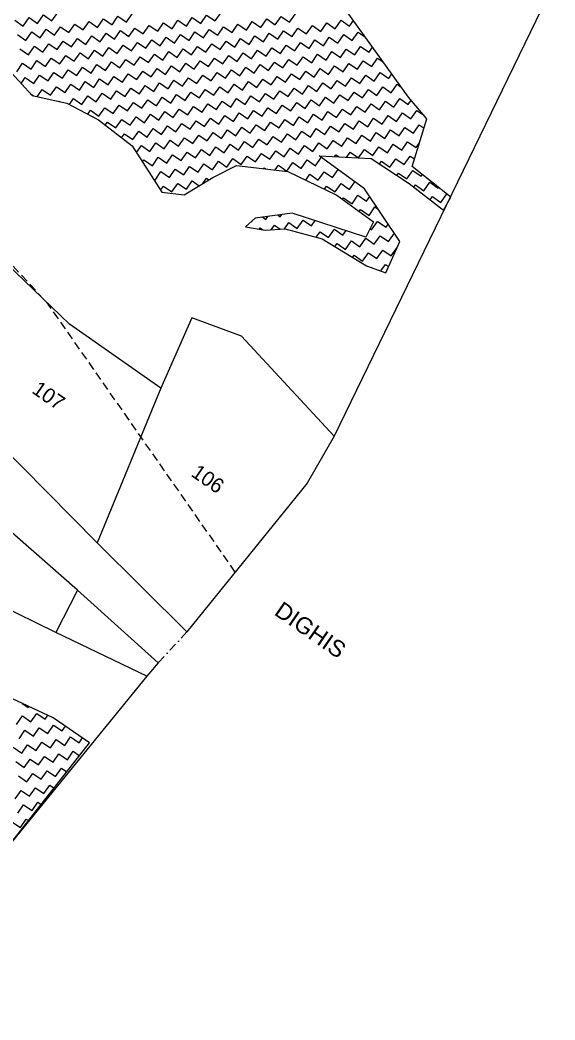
# Model space of a CAD drawing. Header units: metres. Extents: x 282167 to 284586, y 2020907 to 2023042.
# Drawn here: x 284048 to 284373, y 2020998 to 2021604 of the extents above; entities that cross this region are included whole.
import ezdxf
from ezdxf.enums import TextEntityAlignment as Align

# ---------------------------------------------------------------- set-up
doc = ezdxf.new("R2010")
doc.units = ezdxf.units.M
doc.header["$MEASUREMENT"] = 0
doc.linetypes.add('DASHDOT', pattern=[1, 0.5, -0.25, 0, -0.25])
doc.linetypes.add('DASHED', pattern=[0.75, 0.5, -0.25])
for name, color, linetype in [('LINE_FOOTPATH', 1, 'DASHED'), ('POLY_HATCH', 12, 'Continuous'), ('POLY_PARCEL', 6, 'Continuous'), ('POLY_WATER', 4, 'Continuous'), ('TEXT_MAPOUT', 7, 'Continuous'), ('TEXT_PARCEL', 7, 'Continuous'), ('V_BOUND_LINE', 7, 'Continuous'), ('V_BOUND_STREM_LINE', 7, 'DASHDOT')]:
    doc.layers.add(name, color=color, linetype=linetype)
doc.styles.get("Standard").update_dxf_attribs({"font": 'arial.ttf'})
doc.styles.add('TEXT_MAP', font='', dxfattribs={"height": 2.5})
doc.styles.get('TEXT_MAP').set_extended_font_data('Kruti Dev 050')

msp = doc.modelspace()

# ---------------------------------------------------------------- linework, layer by layer
at = {"layer": 'LINE_FOOTPATH', "ltscale": 10}
for p in [(284023.33, 2021477.04), (284178.59, 2021269.39)]:
    msp.add_line(p, (284065.12, 2021431.84), dxfattribs=at)
at = {"layer": 'POLY_HATCH'}
for p, q in [((284283.73, 2021557.48), (284238.12, 2021621.02)), ((284033.97, 2021581.75), (284055.23, 2021558.45)), ((284055.23, 2021558.45), (284076.3, 2021553.98)), ((284294.87, 2021544.31), (284283.73, 2021557.48)), ((284076.3, 2021553.98), (284095.67, 2021543.68)), ((284095.67, 2021543.68), (284116, 2021528.03)), ((284285.84, 2021515.52), (284294.87, 2021544.31)), ((284116, 2021528.03), (284133.99, 2021499.99)), ((284256.99, 2021502.01), (284229.44, 2021521.87)), ((284229.44, 2021521.87), (284261.04, 2021520.23)), ((284261.04, 2021520.23), (284284.05, 2021505.07)), ((284165.06, 2021508.84), (284179.41, 2021516.04)), ((284179.41, 2021516.04), (284210.44, 2021512.45)), ((284309.49, 2021496.79), (284285.84, 2021515.52)), ((284147.64, 2021498.32), (284165.06, 2021508.84)), ((284210.44, 2021512.45), (284240.22, 2021498.05)), ((284278.46, 2021469.99), (284256.99, 2021502.01)), ((284284.05, 2021505.07), (284304.92, 2021489.05)), ((284133.99, 2021499.99), (284147.64, 2021498.32)), ((284240.22, 2021498.05), (284262.5, 2021481.83)), ((284304.92, 2021489.05), (284309.49, 2021496.79)), ((284190.75, 2021484.03), (284184.79, 2021478.81)), ((284213.19, 2021487.17), (284190.75, 2021484.03)), ((284257.72, 2021472.68), (284213.19, 2021487.17)), ((284184.79, 2021478.81), (284196.66, 2021476.82)), ((284196.66, 2021476.82), (284208.94, 2021477.66)), ((284208.94, 2021477.66), (284231.22, 2021471.57)), ((284262.5, 2021481.83), (284257.72, 2021472.68)), ((284231.22, 2021471.57), (284258.12, 2021455.26)), ((284269.95, 2021450.96), (284278.46, 2021469.99)), ((284258.12, 2021455.26), (284269.95, 2021450.96)), ((284068.08, 2021181.01), (284037.41, 2021195.25)), ((284090.2, 2021165.68), (284068.08, 2021181.01)), ((284000.41, 2021051.84), (284090.2, 2021165.68))]:
    msp.add_line(p, q, dxfattribs=at)
at = {"layer": 'POLY_HATCH', "linetype": 'Continuous'}
for p, q in [((284049.91, 2021600.69), (284053.48, 2021605.83)), ((284053.48, 2021605.83), (284058.63, 2021602.27)), ((284058.63, 2021602.27), (284062.19, 2021607.42)), ((284062.19, 2021607.42), (284067.34, 2021603.85)), ((284067.34, 2021603.85), (284070.91, 2021609)), ((284095.06, 2021599.88), (284098.63, 2021605.02)), ((284098.63, 2021605.02), (284103.78, 2021601.46)), ((284103.78, 2021601.46), (284107.34, 2021606.61)), ((284107.34, 2021606.61), (284112.49, 2021603.04)), ((284112.49, 2021603.04), (284116.06, 2021608.19)), ((284148.92, 2021600.65), (284152.49, 2021605.8)), ((284152.49, 2021605.8), (284157.64, 2021602.23)), ((284157.64, 2021602.23), (284161.2, 2021607.38)), ((284161.2, 2021607.38), (284166.35, 2021603.81)), ((284166.35, 2021603.81), (284169.92, 2021608.96)), ((284194.07, 2021599.84), (284197.64, 2021604.99)), ((284197.64, 2021604.99), (284202.78, 2021601.42)), ((284202.78, 2021601.42), (284206.35, 2021606.57)), ((284206.35, 2021606.57), (284211.5, 2021603)), ((284211.5, 2021603), (284215.06, 2021608.15)), ((284044.77, 2021604.25), (284049.91, 2021600.69)), ((284060.21, 2021593.55), (284063.78, 2021598.7)), ((284063.78, 2021598.7), (284068.92, 2021595.14)), ((284068.92, 2021595.14), (284072.49, 2021600.28)), ((284072.49, 2021600.28), (284077.64, 2021596.72)), ((284077.64, 2021596.72), (284081.2, 2021601.86)), ((284081.2, 2021601.86), (284086.35, 2021598.3)), ((284086.35, 2021598.3), (284089.92, 2021603.44)), ((284089.92, 2021603.44), (284095.06, 2021599.88)), ((284114.07, 2021594.33), (284117.64, 2021599.47)), ((284117.64, 2021599.47), (284122.78, 2021595.91)), ((284122.78, 2021595.91), (284126.35, 2021601.05)), ((284126.35, 2021601.05), (284131.5, 2021597.49)), ((284131.5, 2021597.49), (284135.06, 2021602.63)), ((284135.06, 2021602.63), (284140.21, 2021599.07)), ((284140.21, 2021599.07), (284143.78, 2021604.22)), ((284143.78, 2021604.22), (284148.92, 2021600.65)), ((284159.22, 2021593.52), (284162.78, 2021598.66)), ((284162.78, 2021598.66), (284167.93, 2021595.1)), ((284167.93, 2021595.1), (284171.5, 2021600.24)), ((284171.5, 2021600.24), (284176.64, 2021596.68)), ((284176.64, 2021596.68), (284180.21, 2021601.83)), ((284180.21, 2021601.83), (284185.36, 2021598.26)), ((284185.36, 2021598.26), (284188.92, 2021603.41)), ((284188.92, 2021603.41), (284194.07, 2021599.84)), ((284213.08, 2021594.29), (284216.64, 2021599.43)), ((284216.64, 2021599.43), (284221.79, 2021595.87)), ((284221.79, 2021595.87), (284225.36, 2021601.02)), ((284225.36, 2021601.02), (284230.51, 2021597.45)), ((284230.51, 2021597.45), (284234.07, 2021602.6)), ((284234.07, 2021602.6), (284239.22, 2021599.03)), ((284239.22, 2021599.03), (284242.78, 2021604.18)), ((284242.78, 2021604.18), (284247.93, 2021600.61)), ((284247.93, 2021600.61), (284250.31, 2021604.04)), ((284046.35, 2021595.54), (284051.5, 2021591.97)), ((284051.5, 2021591.97), (284055.06, 2021597.12)), ((284055.06, 2021597.12), (284060.21, 2021593.55)), ((284079.22, 2021588), (284082.78, 2021593.15)), ((284082.78, 2021593.15), (284087.93, 2021589.58)), ((284087.93, 2021589.58), (284091.5, 2021594.73)), ((284091.5, 2021594.73), (284096.64, 2021591.16)), ((284096.64, 2021591.16), (284100.21, 2021596.31)), ((284100.21, 2021596.31), (284105.36, 2021592.75)), ((284105.36, 2021592.75), (284108.92, 2021597.89)), ((284108.92, 2021597.89), (284114.07, 2021594.33)), ((284124.36, 2021587.19), (284127.93, 2021592.34)), ((284127.93, 2021592.34), (284133.08, 2021588.77)), ((284133.08, 2021588.77), (284136.64, 2021593.92)), ((284136.64, 2021593.92), (284141.79, 2021590.35)), ((284141.79, 2021590.35), (284145.36, 2021595.5)), ((284145.36, 2021595.5), (284150.5, 2021591.94)), ((284150.5, 2021591.94), (284154.07, 2021597.08)), ((284154.07, 2021597.08), (284159.22, 2021593.52)), ((284178.22, 2021587.96), (284181.79, 2021593.11)), ((284181.79, 2021593.11), (284186.94, 2021589.55)), ((284186.94, 2021589.55), (284190.5, 2021594.69)), ((284190.5, 2021594.69), (284195.65, 2021591.13)), ((284195.65, 2021591.13), (284199.22, 2021596.27)), ((284199.22, 2021596.27), (284204.37, 2021592.71)), ((284204.37, 2021592.71), (284207.93, 2021597.85)), ((284207.93, 2021597.85), (284213.08, 2021594.29)), ((284223.37, 2021587.16), (284226.94, 2021592.3)), ((284226.94, 2021592.3), (284232.09, 2021588.74)), ((284232.09, 2021588.74), (284235.65, 2021593.88)), ((284235.65, 2021593.88), (284240.8, 2021590.32)), ((284240.8, 2021590.32), (284244.37, 2021595.46)), ((284244.37, 2021595.46), (284249.51, 2021591.9)), ((284249.51, 2021591.9), (284253.08, 2021597.04)), ((284253.08, 2021597.04), (284257.56, 2021593.94)), ((284047.93, 2021586.83), (284053.08, 2021583.26)), ((284053.08, 2021583.26), (284056.64, 2021588.41)), ((284056.64, 2021588.41), (284061.79, 2021584.84)), ((284061.79, 2021584.84), (284065.36, 2021589.99)), ((284065.36, 2021589.99), (284070.5, 2021586.42)), ((284070.5, 2021586.42), (284074.07, 2021591.57)), ((284074.07, 2021591.57), (284079.22, 2021588)), ((284098.22, 2021582.45), (284101.79, 2021587.6)), ((284101.79, 2021587.6), (284106.94, 2021584.03)), ((284106.94, 2021584.03), (284110.5, 2021589.18)), ((284110.5, 2021589.18), (284115.65, 2021585.61)), ((284115.65, 2021585.61), (284119.22, 2021590.76)), ((284119.22, 2021590.76), (284124.36, 2021587.19)), ((284143.37, 2021581.64), (284146.94, 2021586.79)), ((284146.94, 2021586.79), (284152.08, 2021583.22)), ((284152.08, 2021583.22), (284155.65, 2021588.37)), ((284155.65, 2021588.37), (284160.8, 2021584.8)), ((284160.8, 2021584.8), (284164.36, 2021589.95)), ((284164.36, 2021589.95), (284169.51, 2021586.38)), ((284169.51, 2021586.38), (284173.08, 2021591.53)), ((284173.08, 2021591.53), (284178.22, 2021587.96)), ((284197.23, 2021582.41), (284200.8, 2021587.56)), ((284200.8, 2021587.56), (284205.95, 2021583.99)), ((284205.95, 2021583.99), (284209.51, 2021589.14)), ((284209.51, 2021589.14), (284214.66, 2021585.57)), ((284214.66, 2021585.57), (284218.23, 2021590.72)), ((284218.23, 2021590.72), (284223.37, 2021587.16)), ((284242.38, 2021581.6), (284245.95, 2021586.75)), ((284245.95, 2021586.75), (284251.09, 2021583.18)), ((284251.09, 2021583.18), (284254.66, 2021588.33)), ((284254.66, 2021588.33), (284259.81, 2021584.76)), ((284259.81, 2021584.76), (284261.94, 2021587.84)), ((284063.37, 2021576.13), (284066.94, 2021581.28)), ((284066.94, 2021581.28), (284072.08, 2021577.71)), ((284072.08, 2021577.71), (284075.65, 2021582.86)), ((284075.65, 2021582.86), (284080.8, 2021579.29)), ((284080.8, 2021579.29), (284084.36, 2021584.44)), ((284084.36, 2021584.44), (284089.51, 2021580.87)), ((284089.51, 2021580.87), (284093.08, 2021586.02)), ((284093.08, 2021586.02), (284098.22, 2021582.45)), ((284108.52, 2021575.32), (284112.08, 2021580.47)), ((284112.08, 2021580.47), (284117.23, 2021576.9)), ((284117.23, 2021576.9), (284120.8, 2021582.05)), ((284120.8, 2021582.05), (284125.94, 2021578.48)), ((284125.94, 2021578.48), (284129.51, 2021583.63)), ((284129.51, 2021583.63), (284134.66, 2021580.06)), ((284134.66, 2021580.06), (284138.22, 2021585.21)), ((284138.22, 2021585.21), (284143.37, 2021581.64)), ((284162.38, 2021576.09), (284165.95, 2021581.24)), ((284165.95, 2021581.24), (284171.09, 2021577.67)), ((284171.09, 2021577.67), (284174.66, 2021582.82)), ((284174.66, 2021582.82), (284179.81, 2021579.25)), ((284179.81, 2021579.25), (284183.37, 2021584.4)), ((284183.37, 2021584.4), (284188.52, 2021580.83)), ((284188.52, 2021580.83), (284192.09, 2021585.98)), ((284192.09, 2021585.98), (284197.23, 2021582.41)), ((284207.53, 2021575.28), (284211.09, 2021580.43)), ((284211.09, 2021580.43), (284216.24, 2021576.86)), ((284216.24, 2021576.86), (284219.81, 2021582.01)), ((284219.81, 2021582.01), (284224.95, 2021578.44)), ((284224.95, 2021578.44), (284228.52, 2021583.59)), ((284228.52, 2021583.59), (284233.67, 2021580.02)), ((284233.67, 2021580.02), (284237.23, 2021585.17)), ((284237.23, 2021585.17), (284242.38, 2021581.6)), ((284261.39, 2021576.05), (284264.95, 2021581.2)), ((284264.95, 2021581.2), (284268.44, 2021578.78)), ((284045.94, 2021572.97), (284049.51, 2021578.11)), ((284049.51, 2021578.11), (284054.66, 2021574.55)), ((284054.66, 2021574.55), (284058.22, 2021579.69)), ((284058.22, 2021579.69), (284063.37, 2021576.13)), ((284073.66, 2021569), (284077.23, 2021574.14)), ((284077.23, 2021574.14), (284082.38, 2021570.58)), ((284082.38, 2021570.58), (284085.94, 2021575.72)), ((284085.94, 2021575.72), (284091.09, 2021572.16)), ((284091.09, 2021572.16), (284094.66, 2021577.3)), ((284094.66, 2021577.3), (284099.8, 2021573.74)), ((284099.8, 2021573.74), (284103.37, 2021578.88)), ((284103.37, 2021578.88), (284108.52, 2021575.32)), ((284127.53, 2021569.77), (284131.09, 2021574.91)), ((284131.09, 2021574.91), (284136.24, 2021571.35)), ((284136.24, 2021571.35), (284139.81, 2021576.49)), ((284139.81, 2021576.49), (284144.95, 2021572.93)), ((284144.95, 2021572.93), (284148.52, 2021578.08)), ((284148.52, 2021578.08), (284153.67, 2021574.51)), ((284153.67, 2021574.51), (284157.23, 2021579.66)), ((284157.23, 2021579.66), (284162.38, 2021576.09)), ((284172.67, 2021568.96), (284176.24, 2021574.1)), ((284176.24, 2021574.1), (284181.39, 2021570.54)), ((284181.39, 2021570.54), (284184.95, 2021575.68)), ((284184.95, 2021575.68), (284190.1, 2021572.12)), ((284190.1, 2021572.12), (284193.67, 2021577.27)), ((284193.67, 2021577.27), (284198.81, 2021573.7)), ((284198.81, 2021573.7), (284202.38, 2021578.85)), ((284202.38, 2021578.85), (284207.53, 2021575.28)), ((284226.53, 2021569.73), (284230.1, 2021574.88)), ((284230.1, 2021574.88), (284235.25, 2021571.31)), ((284235.25, 2021571.31), (284238.81, 2021576.46)), ((284238.81, 2021576.46), (284243.96, 2021572.89)), ((284243.96, 2021572.89), (284247.53, 2021578.04)), ((284247.53, 2021578.04), (284252.67, 2021574.47)), ((284252.67, 2021574.47), (284256.24, 2021579.62)), ((284256.24, 2021579.62), (284261.39, 2021576.05)), ((284048.57, 2021565.76), (284051.09, 2021569.4)), ((284051.09, 2021569.4), (284056.24, 2021565.83)), ((284056.24, 2021565.83), (284059.8, 2021570.98)), ((284059.8, 2021570.98), (284064.95, 2021567.41)), ((284064.95, 2021567.41), (284068.52, 2021572.56)), ((284068.52, 2021572.56), (284073.66, 2021569)), ((284092.67, 2021563.44), (284096.24, 2021568.59)), ((284096.24, 2021568.59), (284101.39, 2021565.02)), ((284101.39, 2021565.02), (284104.95, 2021570.17)), ((284104.95, 2021570.17), (284110.1, 2021566.61)), ((284110.1, 2021566.61), (284113.67, 2021571.75)), ((284113.67, 2021571.75), (284118.81, 2021568.19)), ((284118.81, 2021568.19), (284122.38, 2021573.33)), ((284122.38, 2021573.33), (284127.53, 2021569.77)), ((284146.53, 2021564.21), (284150.1, 2021569.36)), ((284150.1, 2021569.36), (284155.25, 2021565.8)), ((284155.25, 2021565.8), (284158.81, 2021570.94)), ((284158.81, 2021570.94), (284163.96, 2021567.38)), ((284163.96, 2021567.38), (284167.53, 2021572.52)), ((284167.53, 2021572.52), (284172.67, 2021568.96)), ((284191.68, 2021563.41), (284195.25, 2021568.55)), ((284195.25, 2021568.55), (284200.39, 2021564.99)), ((284200.39, 2021564.99), (284203.96, 2021570.13)), ((284203.96, 2021570.13), (284209.11, 2021566.57)), ((284209.11, 2021566.57), (284212.67, 2021571.71)), ((284212.67, 2021571.71), (284217.82, 2021568.15)), ((284217.82, 2021568.15), (284221.39, 2021573.29)), ((284221.39, 2021573.29), (284226.53, 2021569.73)), ((284245.54, 2021564.18), (284249.11, 2021569.32)), ((284249.11, 2021569.32), (284254.25, 2021565.76)), ((284254.25, 2021565.76), (284257.82, 2021570.9)), ((284257.82, 2021570.9), (284262.97, 2021567.34)), ((284262.97, 2021567.34), (284266.53, 2021572.49)), ((284266.53, 2021572.49), (284271.68, 2021568.92)), ((284271.68, 2021568.92), (284273.57, 2021571.64)), ((284058.29, 2021557.8), (284061.38, 2021562.27)), ((284061.38, 2021562.27), (284066.53, 2021558.7)), ((284066.53, 2021558.7), (284070.1, 2021563.85)), ((284070.1, 2021563.85), (284075.25, 2021560.28)), ((284075.25, 2021560.28), (284078.81, 2021565.43)), ((284078.81, 2021565.43), (284083.96, 2021561.86)), ((284083.96, 2021561.86), (284087.52, 2021567.01)), ((284087.52, 2021567.01), (284092.67, 2021563.44)), ((284111.68, 2021557.89), (284115.25, 2021563.04)), ((284115.25, 2021563.04), (284120.39, 2021559.47)), ((284120.39, 2021559.47), (284123.96, 2021564.62)), ((284123.96, 2021564.62), (284129.11, 2021561.05)), ((284129.11, 2021561.05), (284132.67, 2021566.2)), ((284132.67, 2021566.2), (284137.82, 2021562.63)), ((284137.82, 2021562.63), (284141.39, 2021567.78)), ((284141.39, 2021567.78), (284146.53, 2021564.21)), ((284156.83, 2021557.08), (284160.39, 2021562.23)), ((284160.39, 2021562.23), (284165.54, 2021558.66)), ((284165.54, 2021558.66), (284169.11, 2021563.81)), ((284169.11, 2021563.81), (284174.25, 2021560.24)), ((284174.25, 2021560.24), (284177.82, 2021565.39)), ((284177.82, 2021565.39), (284182.97, 2021561.82)), ((284182.97, 2021561.82), (284186.53, 2021566.97)), ((284186.53, 2021566.97), (284191.68, 2021563.41)), ((284210.69, 2021557.85), (284214.25, 2021563)), ((284214.25, 2021563), (284219.4, 2021559.43)), ((284219.4, 2021559.43), (284222.97, 2021564.58)), ((284222.97, 2021564.58), (284228.11, 2021561.01)), ((284228.11, 2021561.01), (284231.68, 2021566.16)), ((284231.68, 2021566.16), (284236.83, 2021562.6)), ((284236.83, 2021562.6), (284240.39, 2021567.74)), ((284240.39, 2021567.74), (284245.54, 2021564.18)), ((284255.84, 2021557.04), (284259.4, 2021562.19)), ((284259.4, 2021562.19), (284264.55, 2021558.62)), ((284264.55, 2021558.62), (284268.12, 2021563.77)), ((284268.12, 2021563.77), (284273.26, 2021560.21)), ((284273.26, 2021560.21), (284276.83, 2021565.35)), ((284276.83, 2021565.35), (284279.32, 2021563.63)), ((284054.09, 2021559.71), (284056.2, 2021558.25)), ((284077.9, 2021553.13), (284080.39, 2021556.72)), ((284080.39, 2021556.72), (284085.54, 2021553.15)), ((284085.54, 2021553.15), (284089.11, 2021558.3)), ((284089.11, 2021558.3), (284094.25, 2021554.73)), ((284094.25, 2021554.73), (284097.82, 2021559.88)), ((284097.82, 2021559.88), (284102.97, 2021556.31)), ((284102.97, 2021556.31), (284106.53, 2021561.46)), ((284106.53, 2021561.46), (284111.68, 2021557.89)), ((284121.97, 2021550.76), (284125.54, 2021555.91)), ((284125.54, 2021555.91), (284130.69, 2021552.34)), ((284130.69, 2021552.34), (284134.25, 2021557.49)), ((284134.25, 2021557.49), (284139.4, 2021553.92)), ((284139.4, 2021553.92), (284142.97, 2021559.07)), ((284142.97, 2021559.07), (284148.11, 2021555.5)), ((284148.11, 2021555.5), (284151.68, 2021560.65)), ((284151.68, 2021560.65), (284156.83, 2021557.08)), ((284175.83, 2021551.53), (284179.4, 2021556.68)), ((284179.4, 2021556.68), (284184.55, 2021553.11)), ((284184.55, 2021553.11), (284188.11, 2021558.26)), ((284188.11, 2021558.26), (284193.26, 2021554.69)), ((284193.26, 2021554.69), (284196.83, 2021559.84)), ((284196.83, 2021559.84), (284201.97, 2021556.27)), ((284201.97, 2021556.27), (284205.54, 2021561.42)), ((284205.54, 2021561.42), (284210.69, 2021557.85)), ((284220.98, 2021550.72), (284224.55, 2021555.87)), ((284224.55, 2021555.87), (284229.7, 2021552.3)), ((284229.7, 2021552.3), (284233.26, 2021557.45)), ((284233.26, 2021557.45), (284238.41, 2021553.88)), ((284238.41, 2021553.88), (284241.98, 2021559.03)), ((284241.98, 2021559.03), (284247.12, 2021555.46)), ((284247.12, 2021555.46), (284250.69, 2021560.61)), ((284250.69, 2021560.61), (284255.84, 2021557.04)), ((284274.84, 2021551.49), (284278.41, 2021556.64)), ((284278.41, 2021556.64), (284283.56, 2021553.07)), ((284071.57, 2021554.98), (284071.68, 2021555.14)), ((284071.68, 2021555.14), (284072.04, 2021554.88)), ((284095.83, 2021546.02), (284099.4, 2021551.16)), ((284099.4, 2021551.16), (284104.55, 2021547.6)), ((284104.55, 2021547.6), (284108.11, 2021552.74)), ((284108.11, 2021552.74), (284113.26, 2021549.18)), ((284113.26, 2021549.18), (284116.83, 2021554.33)), ((284116.83, 2021554.33), (284121.97, 2021550.76)), ((284140.98, 2021545.21), (284144.55, 2021550.35)), ((284144.55, 2021550.35), (284149.69, 2021546.79)), ((284149.69, 2021546.79), (284153.26, 2021551.94)), ((284153.26, 2021551.94), (284158.41, 2021548.37)), ((284158.41, 2021548.37), (284161.97, 2021553.52)), ((284161.97, 2021553.52), (284167.12, 2021549.95)), ((284167.12, 2021549.95), (284170.69, 2021555.1)), ((284170.69, 2021555.1), (284175.83, 2021551.53)), ((284194.84, 2021545.98), (284198.41, 2021551.13)), ((284198.41, 2021551.13), (284203.56, 2021547.56)), ((284203.56, 2021547.56), (284207.12, 2021552.71)), ((284207.12, 2021552.71), (284212.27, 2021549.14)), ((284212.27, 2021549.14), (284215.84, 2021554.29)), ((284215.84, 2021554.29), (284220.98, 2021550.72)), ((284239.99, 2021545.17), (284243.56, 2021550.32)), ((284243.56, 2021550.32), (284248.7, 2021546.75)), ((284248.7, 2021546.75), (284252.27, 2021551.9)), ((284252.27, 2021551.9), (284257.42, 2021548.33)), ((284257.42, 2021548.33), (284260.98, 2021553.48)), ((284260.98, 2021553.48), (284266.13, 2021549.91)), ((284266.13, 2021549.91), (284269.7, 2021555.06)), ((284269.7, 2021555.06), (284274.84, 2021551.49)), ((284283.56, 2021553.07), (284285.31, 2021555.61)), ((284089.04, 2021547.2), (284090.69, 2021549.58)), ((284090.69, 2021549.58), (284095.83, 2021546.02)), ((284106.13, 2021538.88), (284109.69, 2021544.03)), ((284109.69, 2021544.03), (284114.84, 2021540.47)), ((284114.84, 2021540.47), (284118.41, 2021545.61)), ((284118.41, 2021545.61), (284123.55, 2021542.05)), ((284123.55, 2021542.05), (284127.12, 2021547.19)), ((284127.12, 2021547.19), (284132.27, 2021543.63)), ((284132.27, 2021543.63), (284135.83, 2021548.77)), ((284135.83, 2021548.77), (284140.98, 2021545.21)), ((284159.99, 2021539.66), (284163.55, 2021544.8)), ((284163.55, 2021544.8), (284168.7, 2021541.24)), ((284168.7, 2021541.24), (284172.27, 2021546.38)), ((284172.27, 2021546.38), (284177.42, 2021542.82)), ((284177.42, 2021542.82), (284180.98, 2021547.96)), ((284180.98, 2021547.96), (284186.13, 2021544.4)), ((284186.13, 2021544.4), (284189.7, 2021549.54)), ((284189.7, 2021549.54), (284194.84, 2021545.98)), ((284205.14, 2021538.85), (284208.7, 2021543.99)), ((284208.7, 2021543.99), (284213.85, 2021540.43)), ((284213.85, 2021540.43), (284217.42, 2021545.57)), ((284217.42, 2021545.57), (284222.56, 2021542.01)), ((284222.56, 2021542.01), (284226.13, 2021547.15)), ((284226.13, 2021547.15), (284231.28, 2021543.59)), ((284231.28, 2021543.59), (284234.84, 2021548.74)), ((284234.84, 2021548.74), (284239.99, 2021545.17)), ((284259, 2021539.62), (284262.56, 2021544.76)), ((284262.56, 2021544.76), (284267.71, 2021541.2)), ((284267.71, 2021541.2), (284271.28, 2021546.34)), ((284271.28, 2021546.34), (284276.42, 2021542.78)), ((284276.42, 2021542.78), (284279.99, 2021547.93)), ((284279.99, 2021547.93), (284285.14, 2021544.36)), ((284285.14, 2021544.36), (284288.7, 2021549.51)), ((284288.7, 2021549.51), (284292.99, 2021546.54)), ((284099.69, 2021540.58), (284100.98, 2021542.45)), ((284100.98, 2021542.45), (284106.13, 2021538.88)), ((284125.14, 2021533.33), (284128.7, 2021538.48)), ((284128.7, 2021538.48), (284133.85, 2021534.91)), ((284133.85, 2021534.91), (284137.41, 2021540.06)), ((284137.41, 2021540.06), (284142.56, 2021536.49)), ((284142.56, 2021536.49), (284146.13, 2021541.64)), ((284146.13, 2021541.64), (284151.28, 2021538.07)), ((284151.28, 2021538.07), (284154.84, 2021543.22)), ((284154.84, 2021543.22), (284159.99, 2021539.66)), ((284170.28, 2021532.52), (284173.85, 2021537.67)), ((284173.85, 2021537.67), (284179, 2021534.1)), ((284179, 2021534.1), (284182.56, 2021539.25)), ((284182.56, 2021539.25), (284187.71, 2021535.68)), ((284187.71, 2021535.68), (284191.28, 2021540.83)), ((284191.28, 2021540.83), (284196.42, 2021537.27)), ((284196.42, 2021537.27), (284199.99, 2021542.41)), ((284199.99, 2021542.41), (284205.14, 2021538.85)), ((284224.14, 2021533.29), (284227.71, 2021538.44)), ((284227.71, 2021538.44), (284232.86, 2021534.87)), ((284232.86, 2021534.87), (284236.42, 2021540.02)), ((284236.42, 2021540.02), (284241.57, 2021536.46)), ((284241.57, 2021536.46), (284245.14, 2021541.6)), ((284245.14, 2021541.6), (284250.28, 2021538.04)), ((284250.28, 2021538.04), (284253.85, 2021543.18)), ((284253.85, 2021543.18), (284259, 2021539.62)), ((284269.29, 2021532.48), (284272.86, 2021537.63)), ((284272.86, 2021537.63), (284278, 2021534.07)), ((284278, 2021534.07), (284281.57, 2021539.21)), ((284281.57, 2021539.21), (284286.72, 2021535.65)), ((284286.72, 2021535.65), (284290.28, 2021540.79)), ((284290.28, 2021540.79), (284293.15, 2021538.81)), ((284109.62, 2021532.94), (284111.27, 2021535.32)), ((284111.27, 2021535.32), (284116.42, 2021531.75)), ((284116.42, 2021531.75), (284119.99, 2021536.9)), ((284119.99, 2021536.9), (284125.14, 2021533.33)), ((284144.14, 2021527.78), (284147.71, 2021532.93)), ((284147.71, 2021532.93), (284152.86, 2021529.36)), ((284152.86, 2021529.36), (284156.42, 2021534.51)), ((284156.42, 2021534.51), (284161.57, 2021530.94)), ((284161.57, 2021530.94), (284165.14, 2021536.09)), ((284165.14, 2021536.09), (284170.28, 2021532.52)), ((284189.29, 2021526.97), (284192.86, 2021532.12)), ((284192.86, 2021532.12), (284198, 2021528.55)), ((284198, 2021528.55), (284201.57, 2021533.7)), ((284201.57, 2021533.7), (284206.72, 2021530.13)), ((284206.72, 2021530.13), (284210.28, 2021535.28)), ((284210.28, 2021535.28), (284215.43, 2021531.71)), ((284215.43, 2021531.71), (284219, 2021536.86)), ((284219, 2021536.86), (284224.14, 2021533.29)), ((284243.15, 2021527.74), (284246.72, 2021532.89)), ((284246.72, 2021532.89), (284251.86, 2021529.32)), ((284251.86, 2021529.32), (284255.43, 2021534.47)), ((284255.43, 2021534.47), (284260.58, 2021530.9)), ((284260.58, 2021530.9), (284264.14, 2021536.05)), ((284264.14, 2021536.05), (284269.29, 2021532.48)), ((284118.63, 2021523.94), (284121.57, 2021528.19)), ((284121.57, 2021528.19), (284126.72, 2021524.62)), ((284126.72, 2021524.62), (284130.28, 2021529.77)), ((284130.28, 2021529.77), (284135.43, 2021526.2)), ((284135.43, 2021526.2), (284139, 2021531.35)), ((284139, 2021531.35), (284144.14, 2021527.78)), ((284154.44, 2021520.65), (284158, 2021525.8)), ((284158, 2021525.8), (284163.15, 2021522.23)), ((284163.15, 2021522.23), (284166.72, 2021527.38)), ((284166.72, 2021527.38), (284171.86, 2021523.81)), ((284171.86, 2021523.81), (284175.43, 2021528.96)), ((284175.43, 2021528.96), (284180.58, 2021525.39)), ((284180.58, 2021525.39), (284184.14, 2021530.54)), ((284184.14, 2021530.54), (284189.29, 2021526.97)), ((284208.3, 2021521.42), (284211.86, 2021526.57)), ((284211.86, 2021526.57), (284217.01, 2021523)), ((284217.01, 2021523), (284220.58, 2021528.15)), ((284220.58, 2021528.15), (284225.72, 2021524.58)), ((284225.72, 2021524.58), (284229.29, 2021529.73)), ((284229.29, 2021529.73), (284234.44, 2021526.16)), ((284234.44, 2021526.16), (284238, 2021531.31)), ((284238, 2021531.31), (284243.15, 2021527.74)), ((284253.46, 2021520.63), (284257.01, 2021525.76)), ((284257.01, 2021525.76), (284262.16, 2021522.19)), ((284262.16, 2021522.19), (284265.73, 2021527.34)), ((284265.73, 2021527.34), (284270.87, 2021523.77)), ((284270.87, 2021523.77), (284274.44, 2021528.92)), ((284274.44, 2021528.92), (284279.59, 2021525.35)), ((284279.59, 2021525.35), (284283.15, 2021530.5)), ((284283.15, 2021530.5), (284288.3, 2021526.93)), ((284288.3, 2021526.93), (284290.35, 2021529.89)), ((284122.29, 2021518.23), (284123.15, 2021519.47)), ((284123.15, 2021519.47), (284128.3, 2021515.91)), ((284128.3, 2021515.91), (284131.86, 2021521.05)), ((284131.86, 2021521.05), (284137.01, 2021517.49)), ((284137.01, 2021517.49), (284140.58, 2021522.63)), ((284140.58, 2021522.63), (284145.72, 2021519.07)), ((284145.72, 2021519.07), (284149.29, 2021524.21)), ((284149.29, 2021524.21), (284154.44, 2021520.65)), ((284173.44, 2021515.1), (284177.01, 2021520.24)), ((284177.01, 2021520.24), (284182.16, 2021516.68)), ((284182.16, 2021516.68), (284185.72, 2021521.82)), ((284185.72, 2021521.82), (284190.87, 2021518.26)), ((284190.87, 2021518.26), (284194.44, 2021523.4)), ((284194.44, 2021523.4), (284199.58, 2021519.84)), ((284199.58, 2021519.84), (284203.15, 2021524.99)), ((284203.15, 2021524.99), (284208.3, 2021521.42)), ((284218.59, 2021514.29), (284222.16, 2021519.43)), ((284222.16, 2021519.43), (284227.31, 2021515.87)), ((284227.31, 2021515.87), (284230.79, 2021520.9)), ((284238.75, 2021521.39), (284239.58, 2021522.6)), ((284239.58, 2021522.6), (284241.53, 2021521.25)), ((284246.1, 2021521.01), (284248.3, 2021524.18)), ((284248.3, 2021524.18), (284253.42, 2021520.63)), ((284272.45, 2021515.06), (284276.02, 2021520.2)), ((284276.02, 2021520.2), (284281.17, 2021516.64)), ((284281.17, 2021516.64), (284284.73, 2021521.79)), ((284284.73, 2021521.79), (284287.26, 2021520.04)), ((284138.59, 2021508.77), (284142.16, 2021513.92)), ((284142.16, 2021513.92), (284147.3, 2021510.35)), ((284147.3, 2021510.35), (284150.87, 2021515.5)), ((284150.87, 2021515.5), (284156.02, 2021511.93)), ((284156.02, 2021511.93), (284159.58, 2021517.08)), ((284159.58, 2021517.08), (284164.73, 2021513.52)), ((284164.73, 2021513.52), (284168.3, 2021518.66)), ((284168.3, 2021518.66), (284173.44, 2021515.1)), ((284195.65, 2021514.16), (284196.02, 2021514.69)), ((284196.02, 2021514.69), (284197.01, 2021514)), ((284202.7, 2021513.34), (284204.73, 2021516.27)), ((284204.73, 2021516.27), (284209.88, 2021512.71)), ((284209.88, 2021512.71), (284213.44, 2021517.85)), ((284213.44, 2021517.85), (284218.59, 2021514.29)), ((284237.6, 2021508.73), (284240.95, 2021513.57)), ((284266.11, 2021516.89), (284267.31, 2021518.62)), ((284267.31, 2021518.62), (284272.45, 2021515.06)), ((284128.96, 2021507.83), (284129.88, 2021507.19)), ((284129.88, 2021507.19), (284133.44, 2021512.34)), ((284133.44, 2021512.34), (284138.59, 2021508.77)), ((284158.92, 2021505.13), (284161.16, 2021508.37)), ((284161.16, 2021508.37), (284162.62, 2021507.36)), ((284221.3, 2021507.2), (284223.74, 2021510.72)), ((284223.74, 2021510.72), (284228.89, 2021507.15)), ((284228.89, 2021507.15), (284232.45, 2021512.3)), ((284232.45, 2021512.3), (284237.6, 2021508.73)), ((284276.57, 2021510), (284277.6, 2021511.49)), ((284277.6, 2021511.49), (284282.75, 2021507.93)), ((284282.75, 2021507.93), (284286.31, 2021513.07)), ((284286.31, 2021513.07), (284291.46, 2021509.51)), ((284291.46, 2021509.51), (284292.16, 2021510.51)), ((284133.27, 2021501.1), (284135.02, 2021503.63)), ((284135.02, 2021503.63), (284140.17, 2021500.06)), ((284140.17, 2021500.06), (284143.74, 2021505.21)), ((284143.74, 2021505.21), (284148.88, 2021501.64)), ((284148.88, 2021501.64), (284152.45, 2021506.79)), ((284152.45, 2021506.79), (284156.74, 2021503.81)), ((284232.71, 2021501.68), (284234.03, 2021503.59)), ((284234.03, 2021503.59), (284239.18, 2021500.02)), ((284239.18, 2021500.02), (284242.75, 2021505.17)), ((284242.75, 2021505.17), (284247.89, 2021501.6)), ((284247.89, 2021501.6), (284251.11, 2021506.25)), ((284286.88, 2021502.9), (284287.89, 2021504.36)), ((284287.89, 2021504.36), (284293.04, 2021500.79)), ((284293.04, 2021500.79), (284296.61, 2021505.94)), ((284296.61, 2021505.94), (284301.75, 2021502.37)), ((284301.75, 2021502.37), (284302, 2021502.72)), ((284243.68, 2021495.53), (284244.33, 2021496.46)), ((284244.33, 2021496.46), (284249.47, 2021492.89)), ((284249.47, 2021492.89), (284253.04, 2021498.04)), ((284253.04, 2021498.04), (284258.19, 2021494.47)), ((284258.19, 2021494.47), (284260.15, 2021497.3)), ((284296.83, 2021495.26), (284298.19, 2021497.23)), ((284298.19, 2021497.23), (284303.34, 2021493.66)), ((284303.34, 2021493.66), (284306.9, 2021498.81)), ((284306.9, 2021498.81), (284307.23, 2021498.58)), ((284253.81, 2021488.15), (284254.62, 2021489.32)), ((284254.62, 2021489.32), (284259.77, 2021485.76)), ((284259.77, 2021485.76), (284263.33, 2021490.9)), ((284263.33, 2021490.9), (284265.39, 2021489.48)), ((284195.36, 2021484.68), (284197.19, 2021483.4)), ((284197.19, 2021483.4), (284198.37, 2021485.1)), ((284204.51, 2021485.96), (284205.91, 2021484.98)), ((284205.91, 2021484.98), (284206.8, 2021486.28)), ((284214.23, 2021486.83), (284214.62, 2021486.57)), ((284214.62, 2021486.57), (284214.7, 2021486.68)), ((284216.2, 2021477.85), (284219.77, 2021483)), ((284219.77, 2021483), (284224.91, 2021479.43)), ((284188.34, 2021481.92), (284188.48, 2021481.82)), ((284188.48, 2021481.82), (284188.87, 2021482.38)), ((284193.05, 2021477.42), (284193.63, 2021478.26)), ((284193.63, 2021478.26), (284195.4, 2021477.03)), ((284200.43, 2021477.07), (284202.34, 2021479.84)), ((284202.34, 2021479.84), (284205.8, 2021477.44)), ((284208.42, 2021477.62), (284211.05, 2021481.42)), ((284211.05, 2021481.42), (284216.2, 2021477.85)), ((284224.91, 2021479.43), (284227.13, 2021482.64)), ((284235.21, 2021472.3), (284238.78, 2021477.45)), ((284238.78, 2021477.45), (284243.92, 2021473.88)), ((284260.35, 2021477.73), (284261.35, 2021477.04)), ((284261.35, 2021477.04), (284264.92, 2021482.19)), ((284264.92, 2021482.19), (284270.06, 2021478.62)), ((284270.06, 2021478.62), (284271.39, 2021480.54)), ((284221.34, 2021474.27), (284221.35, 2021474.29)), ((284221.35, 2021474.29), (284221.4, 2021474.25)), ((284227.74, 2021472.52), (284230.06, 2021475.87)), ((284230.06, 2021475.87), (284235.21, 2021472.3)), ((284243.92, 2021473.88), (284245.78, 2021476.57)), ((284254.22, 2021466.75), (284257.78, 2021471.9)), ((284257.78, 2021471.9), (284262.93, 2021468.33)), ((284262.93, 2021468.33), (284266.5, 2021473.48)), ((284266.5, 2021473.48), (284271.64, 2021469.91)), ((284271.64, 2021469.91), (284275.14, 2021474.95)), ((284239.04, 2021466.83), (284240.36, 2021468.73)), ((284240.36, 2021468.73), (284245.5, 2021465.17)), ((284245.5, 2021465.17), (284249.07, 2021470.31)), ((284249.07, 2021470.31), (284254.22, 2021466.75)), ((284264.51, 2021459.62), (284268.08, 2021464.76)), ((284268.08, 2021464.76), (284273.22, 2021461.2)), ((284273.22, 2021461.2), (284276.79, 2021466.34)), ((284276.79, 2021466.34), (284276.82, 2021466.32)), ((284249.77, 2021460.33), (284250.65, 2021461.6)), ((284250.65, 2021461.6), (284255.8, 2021458.04)), ((284255.8, 2021458.04), (284259.36, 2021463.18)), ((284259.36, 2021463.18), (284264.51, 2021459.62)), ((284260.82, 2021454.28), (284260.94, 2021454.47)), ((284260.94, 2021454.47), (284261.65, 2021453.98)), ((284266.9, 2021452.07), (284269.66, 2021456.05)), ((284269.66, 2021456.05), (284271.62, 2021454.69)), ((284049.34, 2021189.71), (284052.92, 2021187.23)), ((284052.92, 2021187.23), (284053.35, 2021187.85)), ((284045.79, 2021176.93), (284049.36, 2021182.08)), ((284049.36, 2021182.08), (284054.5, 2021178.51)), ((284054.5, 2021178.51), (284058.07, 2021183.66)), ((284058.07, 2021183.66), (284063.22, 2021180.09)), ((284063.22, 2021180.09), (284064.88, 2021182.49)), ((284056.08, 2021169.8), (284059.65, 2021174.95)), ((284059.65, 2021174.95), (284064.8, 2021171.38)), ((284064.8, 2021171.38), (284068.36, 2021176.53)), ((284068.36, 2021176.53), (284073.51, 2021172.96)), ((284073.51, 2021172.96), (284075.52, 2021175.86)), ((284047.37, 2021168.22), (284050.94, 2021173.37)), ((284050.94, 2021173.37), (284056.08, 2021169.8)), ((284066.38, 2021162.67), (284069.94, 2021167.81)), ((284069.94, 2021167.81), (284075.09, 2021164.25)), ((284075.09, 2021164.25), (284078.66, 2021169.39)), ((284078.66, 2021169.39), (284083.81, 2021165.83)), ((284083.81, 2021165.83), (284085.81, 2021168.72)), ((284043.8, 2021163.07), (284048.95, 2021159.51)), ((284048.95, 2021159.51), (284052.52, 2021164.65)), ((284052.52, 2021164.65), (284057.67, 2021161.09)), ((284057.67, 2021161.09), (284061.23, 2021166.23)), ((284061.23, 2021166.23), (284066.38, 2021162.67)), ((284050.53, 2021150.79), (284054.1, 2021155.94)), ((284054.1, 2021155.94), (284059.25, 2021152.37)), ((284059.25, 2021152.37), (284062.81, 2021157.52)), ((284062.81, 2021157.52), (284067.96, 2021153.95)), ((284067.96, 2021153.95), (284071.53, 2021159.1)), ((284071.53, 2021159.1), (284076.67, 2021155.53)), ((284076.67, 2021155.53), (284080.24, 2021160.68)), ((284080.24, 2021160.68), (284084.13, 2021157.98)), ((284045.39, 2021154.36), (284050.53, 2021150.79)), ((284069.54, 2021145.24), (284073.11, 2021150.39)), ((284073.11, 2021150.39), (284076.36, 2021148.13)), ((284046.97, 2021145.65), (284052.11, 2021142.08)), ((284052.11, 2021142.08), (284055.68, 2021147.23)), ((284055.68, 2021147.23), (284060.83, 2021143.66)), ((284060.83, 2021143.66), (284064.39, 2021148.81)), ((284064.39, 2021148.81), (284069.54, 2021145.24)), ((284053.69, 2021133.37), (284057.26, 2021138.51)), ((284057.26, 2021138.51), (284062.41, 2021134.95)), ((284062.41, 2021134.95), (284065.97, 2021140.09)), ((284065.97, 2021140.09), (284068.59, 2021138.28)), ((284044.98, 2021131.78), (284048.55, 2021136.93)), ((284048.55, 2021136.93), (284053.69, 2021133.37)), ((284046.56, 2021123.07), (284050.13, 2021128.22)), ((284050.13, 2021128.22), (284055.27, 2021124.65)), ((284055.27, 2021124.65), (284058.84, 2021129.8)), ((284058.84, 2021129.8), (284060.82, 2021128.43)), ((284048.14, 2021114.36), (284051.71, 2021119.51)), ((284051.71, 2021119.51), (284053.05, 2021118.58)), ((284043, 2021117.92), (284048.14, 2021114.36))]:
    msp.add_line(p, q, dxfattribs=at)
at = {"layer": 'POLY_PARCEL'}
for p, q in [((284077.98, 2021419.85), (283907.45, 2021583.45)), ((284152.2, 2021423.58), (284133.34, 2021381.02)), ((284182.33, 2021412.47), (284152.2, 2021423.58)), ((284133.34, 2021381.02), (284077.98, 2021419.85)), ((284238.51, 2021351.91), (284182.33, 2021412.47)), ((284133.34, 2021381.02), (284094.7, 2021287.09)), ((284069.71, 2021232.78), (283963.57, 2021284.27)), ((284082.73, 2021258.45), (284069.71, 2021232.78)), ((284124.85, 2021206.13), (284069.71, 2021232.78))]:
    msp.add_line(p, q, dxfattribs=at)
at = {"layer": 'POLY_WATER'}
for p, q in [((284025.78, 2021357.01), (284094.7, 2021287.09)), ((284082.73, 2021258.45), (284036.56, 2021299.13)), ((284094.7, 2021287.09), (284149.19, 2021233.03)), ((284131.84, 2021214.33), (284082.73, 2021258.45))]:
    msp.add_line(p, q, dxfattribs=at)
at = {"layer": 'V_BOUND_LINE'}
for p, q in [((284372.62, 2021627.74), (284238.51, 2021351.91)), ((284238.51, 2021351.91), (284222.15, 2021323.27)), ((284222.15, 2021323.27), (284149.19, 2021233.03)), ((284131.84, 2021214.33), (284124.85, 2021206.13)), ((284124.85, 2021206.13), (283954.73, 2020997.59))]:
    msp.add_line(p, q, dxfattribs=at)
at = {"layer": 'V_BOUND_STREM_LINE', "ltscale": 10}
msp.add_line((284149.19, 2021233.03), (284131.84, 2021214.33), dxfattribs=at)

# ---------------------------------------------------------------- texts
at = {"layer": 'TEXT_MAPOUT'}
msp.add_text('DIGHIS', height=10.019, rotation=325.28264, dxfattribs=at).set_placement((284201.58, 2021243.9))
at = {"layer": 'TEXT_PARCEL', "style": 'TEXT_MAP'}
for s, p in [('107', (284065.38, 2021376.51)), ('106', (284162.02, 2021325.98))]:
    msp.add_text(s, height=9.017, rotation=325.28264, dxfattribs=at).set_placement(p, align=Align.MIDDLE)

doc.saveas('drawing.dxf')
